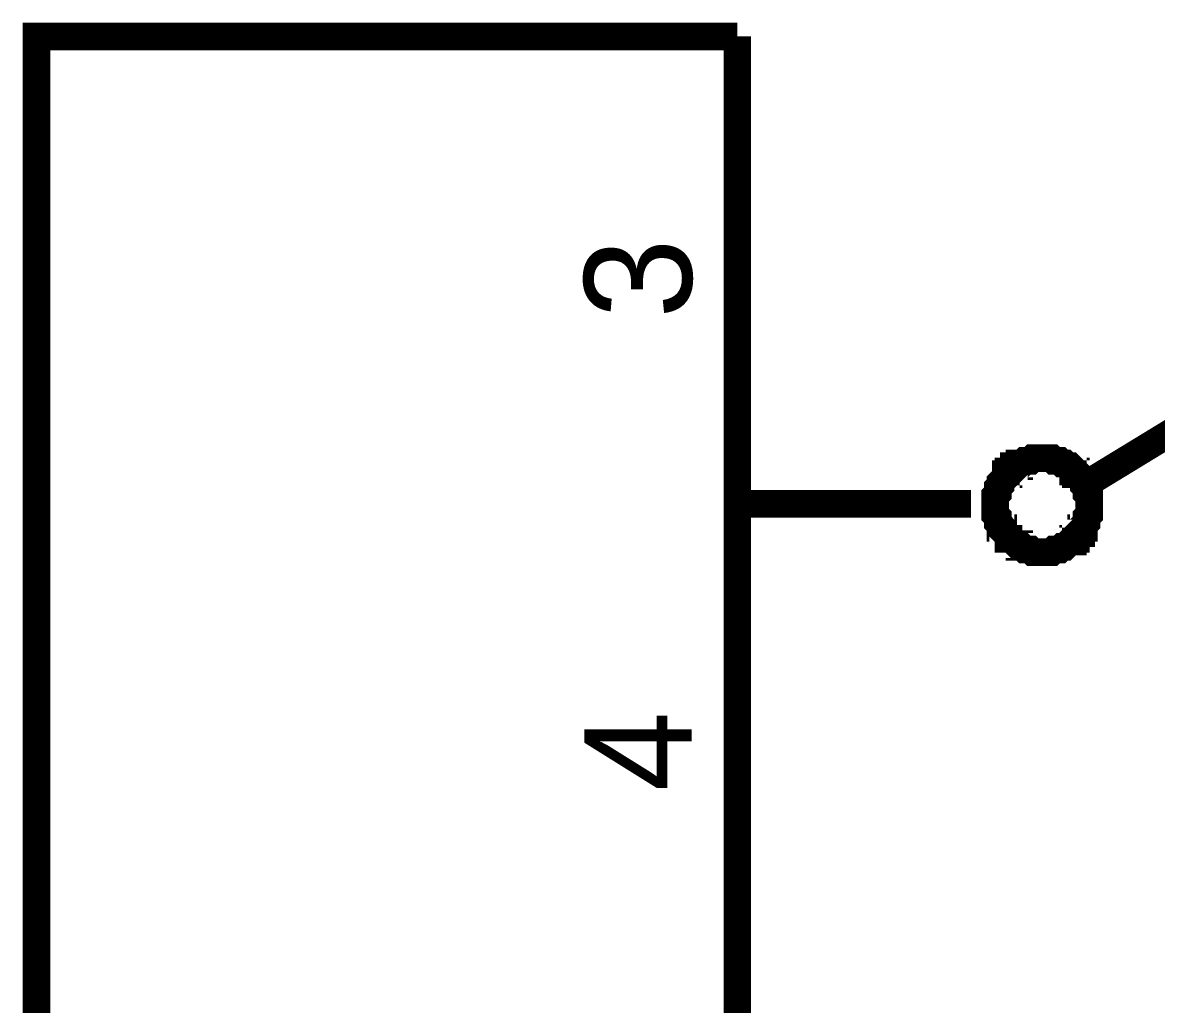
# Model space of a CAD drawing. Header units: inches. Extents: x 0 to 31.5, y 0 to 22.3.
# Drawn here: x 14.4948 to 14.9795, y 2.8859 to 3.3056 of the extents above; entities that cross this region are included whole.
import ezdxf

# ---------------------------------------------------------------- set-up
doc = ezdxf.new("R2010")
doc.units = ezdxf.units.IN
doc.header["$MEASUREMENT"] = 0
doc.layers.add('Sheet', color=255, linetype='Continuous')

msp = doc.modelspace()

# ---------------------------------------------------------------- linework, layer by layer
at = {"layer": 'Sheet'}
for points in [[(14.80036, 3.29975, 0.0118, 0.0118, 0), (14.50066, 3.29975, 0.0118, 0.0118, 0), (14.50066, 2.79899, 0.0118, 0.0118, 0), (14.80036, 2.79899, 0.0118, 0.0118, 0), (14.80036, 2.89891, 0.0118, 0.0118, 0)], [(14.80036, 3.0999, 0.0118, 0.0118, 0), (14.80036, 3.29975, 0.0118, 0.0118, 0)], [(14.80036, 3.19982, 0.0118, 0.0118, 0), (14.80036, 3.0999, 0.0118, 0.0118, 0)], [(14.80036, 3.19982, 0.0118, 0.0118, 0), (14.80036, 3.13895, 0.0118, 0.0118, 0)], [(14.95079, 3.10909, 0.0118, 0.0118, 0), (15.05069, 3.16996, 0.0118, 0.0118, 0)], [(14.9106, 3.0999, 0.0118, 0.0118, 0), (14.9106, 3.10105, 0.0118, 0.0118, 0), (14.9106, 3.1022, 0.0118, 0.0118, 0), (14.9106, 3.1022, 0.0118, 0.0118, 0), (14.9106, 3.10335, 0.0118, 0.0118, 0), (14.91175, 3.1045, 0.0118, 0.0118, 0), (14.91175, 3.10564, 0.0118, 0.0118, 0), (14.91175, 3.10679, 0.0118, 0.0118, 0), (14.91175, 3.10679, 0.0118, 0.0118, 0), (14.91289, 3.10794, 0.0118, 0.0118, 0), (14.91289, 3.10909, 0.0118, 0.0118, 0), (14.91404, 3.11024, 0.0118, 0.0118, 0), (14.91404, 3.11024, 0.0118, 0.0118, 0), (14.91519, 3.11139, 0.0118, 0.0118, 0), (14.91519, 3.11254, 0.0118, 0.0118, 0), (14.91634, 3.11254, 0.0118, 0.0118, 0), (14.91634, 3.11368, 0.0118, 0.0118, 0), (14.91749, 3.11368, 0.0118, 0.0118, 0), (14.91864, 3.11483, 0.0118, 0.0118, 0), (14.91864, 3.11598, 0.0118, 0.0118, 0), (14.91978, 3.11598, 0.0118, 0.0118, 0), (14.92093, 3.11598, 0.0118, 0.0118, 0), (14.92093, 3.11713, 0.0118, 0.0118, 0), (14.92208, 3.11713, 0.0118, 0.0118, 0), (14.92323, 3.11828, 0.0118, 0.0118, 0), (14.92438, 3.11828, 0.0118, 0.0118, 0), (14.92552, 3.11828, 0.0118, 0.0118, 0), (14.92552, 3.11828, 0.0118, 0.0118, 0), (14.92667, 3.11943, 0.0118, 0.0118, 0), (14.92782, 3.11943, 0.0118, 0.0118, 0), (14.92897, 3.11943, 0.0118, 0.0118, 0), (14.93012, 3.11943, 0.0118, 0.0118, 0), (14.93127, 3.11943, 0.0118, 0.0118, 0)], [(14.93127, 3.11943, 0.0118, 0.0118, 0), (14.93127, 3.11943, 0.0118, 0.0118, 0)], [(14.93127, 3.11943, 0.0118, 0.0118, 0), (14.93241, 3.11943, 0.0118, 0.0118, 0), (14.93356, 3.11943, 0.0118, 0.0118, 0), (14.93356, 3.11943, 0.0118, 0.0118, 0), (14.93471, 3.11943, 0.0118, 0.0118, 0), (14.93586, 3.11828, 0.0118, 0.0118, 0), (14.93701, 3.11828, 0.0118, 0.0118, 0), (14.93816, 3.11828, 0.0118, 0.0118, 0), (14.93816, 3.11828, 0.0118, 0.0118, 0), (14.9393, 3.11713, 0.0118, 0.0118, 0), (14.94045, 3.11713, 0.0118, 0.0118, 0), (14.9416, 3.11598, 0.0118, 0.0118, 0), (14.9416, 3.11598, 0.0118, 0.0118, 0), (14.94275, 3.11598, 0.0118, 0.0118, 0), (14.9439, 3.11483, 0.0118, 0.0118, 0), (14.9439, 3.11368, 0.0118, 0.0118, 0), (14.94505, 3.11368, 0.0118, 0.0118, 0), (14.94505, 3.11254, 0.0118, 0.0118, 0), (14.94619, 3.11254, 0.0118, 0.0118, 0), (14.94734, 3.11139, 0.0118, 0.0118, 0), (14.94734, 3.11024, 0.0118, 0.0118, 0), (14.94734, 3.11024, 0.0118, 0.0118, 0), (14.94849, 3.10909, 0.0118, 0.0118, 0), (14.94849, 3.10794, 0.0118, 0.0118, 0), (14.94964, 3.10679, 0.0118, 0.0118, 0), (14.94964, 3.10679, 0.0118, 0.0118, 0), (14.94964, 3.10564, 0.0118, 0.0118, 0), (14.94964, 3.1045, 0.0118, 0.0118, 0), (14.95079, 3.10335, 0.0118, 0.0118, 0), (14.95079, 3.1022, 0.0118, 0.0118, 0), (14.95079, 3.1022, 0.0118, 0.0118, 0), (14.95079, 3.10105, 0.0118, 0.0118, 0), (14.95079, 3.0999, 0.0118, 0.0118, 0)], [(14.80036, 3.0999, 0.0118, 0.0118, 0), (14.80036, 2.89891, 0.0118, 0.0118, 0)], [(14.80036, 3.0999, 0.0118, 0.0118, 0), (14.90026, 3.0999, 0.0118, 0.0118, 0)], [(14.80036, 2.99998, 0.0118, 0.0118, 0), (14.80036, 3.0999, 0.0118, 0.0118, 0)], [(14.93127, 3.07923, 0.0118, 0.0118, 0), (14.93012, 3.07923, 0.0118, 0.0118, 0), (14.92897, 3.07923, 0.0118, 0.0118, 0), (14.92782, 3.07923, 0.0118, 0.0118, 0), (14.92667, 3.07923, 0.0118, 0.0118, 0), (14.92552, 3.08038, 0.0118, 0.0118, 0), (14.92552, 3.08038, 0.0118, 0.0118, 0), (14.92438, 3.08038, 0.0118, 0.0118, 0), (14.92323, 3.08038, 0.0118, 0.0118, 0), (14.92208, 3.08153, 0.0118, 0.0118, 0), (14.92093, 3.08153, 0.0118, 0.0118, 0), (14.92093, 3.08267, 0.0118, 0.0118, 0), (14.91978, 3.08267, 0.0118, 0.0118, 0), (14.91864, 3.08382, 0.0118, 0.0118, 0), (14.91864, 3.08382, 0.0118, 0.0118, 0), (14.91749, 3.08497, 0.0118, 0.0118, 0), (14.91634, 3.08497, 0.0118, 0.0118, 0), (14.91634, 3.08612, 0.0118, 0.0118, 0), (14.91519, 3.08727, 0.0118, 0.0118, 0), (14.91519, 3.08727, 0.0118, 0.0118, 0), (14.91404, 3.08842, 0.0118, 0.0118, 0), (14.91404, 3.08957, 0.0118, 0.0118, 0), (14.91289, 3.08957, 0.0118, 0.0118, 0), (14.91289, 3.09071, 0.0118, 0.0118, 0), (14.91175, 3.09186, 0.0118, 0.0118, 0), (14.91175, 3.09301, 0.0118, 0.0118, 0), (14.91175, 3.09416, 0.0118, 0.0118, 0), (14.91175, 3.09416, 0.0118, 0.0118, 0), (14.9106, 3.09531, 0.0118, 0.0118, 0), (14.9106, 3.09646, 0.0118, 0.0118, 0), (14.9106, 3.09761, 0.0118, 0.0118, 0), (14.9106, 3.09875, 0.0118, 0.0118, 0), (14.9106, 3.0999, 0.0118, 0.0118, 0)], [(14.9106, 3.0999, 0.0118, 0.0118, 0), (14.9106, 3.0999, 0.0118, 0.0118, 0)], [(14.95079, 3.0999, 0.0118, 0.0118, 0), (14.95079, 3.09875, 0.0118, 0.0118, 0), (14.95079, 3.09761, 0.0118, 0.0118, 0), (14.95079, 3.09646, 0.0118, 0.0118, 0), (14.95079, 3.09531, 0.0118, 0.0118, 0), (14.94964, 3.09416, 0.0118, 0.0118, 0), (14.94964, 3.09416, 0.0118, 0.0118, 0), (14.94964, 3.09301, 0.0118, 0.0118, 0), (14.94964, 3.09186, 0.0118, 0.0118, 0), (14.94849, 3.09071, 0.0118, 0.0118, 0), (14.94849, 3.08957, 0.0118, 0.0118, 0), (14.94734, 3.08957, 0.0118, 0.0118, 0), (14.94734, 3.08842, 0.0118, 0.0118, 0), (14.94734, 3.08727, 0.0118, 0.0118, 0), (14.94619, 3.08727, 0.0118, 0.0118, 0), (14.94505, 3.08612, 0.0118, 0.0118, 0), (14.94505, 3.08497, 0.0118, 0.0118, 0), (14.9439, 3.08497, 0.0118, 0.0118, 0), (14.9439, 3.08382, 0.0118, 0.0118, 0), (14.94275, 3.08382, 0.0118, 0.0118, 0), (14.9416, 3.08267, 0.0118, 0.0118, 0), (14.9416, 3.08267, 0.0118, 0.0118, 0), (14.94045, 3.08153, 0.0118, 0.0118, 0), (14.9393, 3.08153, 0.0118, 0.0118, 0), (14.93816, 3.08038, 0.0118, 0.0118, 0), (14.93816, 3.08038, 0.0118, 0.0118, 0), (14.93701, 3.08038, 0.0118, 0.0118, 0), (14.93586, 3.08038, 0.0118, 0.0118, 0), (14.93471, 3.07923, 0.0118, 0.0118, 0), (14.93356, 3.07923, 0.0118, 0.0118, 0), (14.93356, 3.07923, 0.0118, 0.0118, 0), (14.93241, 3.07923, 0.0118, 0.0118, 0), (14.93127, 3.07923, 0.0118, 0.0118, 0)], [(14.95079, 3.0999, 0.0118, 0.0118, 0), (14.95079, 3.0999, 0.0118, 0.0118, 0), (14.95079, 3.0999, 0.0118, 0.0118, 0), (14.95079, 3.0999, 0.0118, 0.0118, 0), (14.95079, 3.0999, 0.0118, 0.0118, 0), (14.95079, 3.0999, 0.0118, 0.0118, 0), (14.95079, 3.0999, 0.0118, 0.0118, 0), (14.95079, 3.0999, 0.0118, 0.0118, 0), (14.95079, 3.0999, 0.0118, 0.0118, 0), (14.95079, 3.0999, 0.0118, 0.0118, 0), (14.95079, 3.0999, 0.0118, 0.0118, 0), (14.95079, 3.0999, 0.0118, 0.0118, 0), (14.95079, 3.0999, 0.0118, 0.0118, 0), (14.95079, 3.0999, 0.0118, 0.0118, 0), (14.95079, 3.0999, 0.0118, 0.0118, 0), (14.95079, 3.0999, 0.0118, 0.0118, 0), (14.95079, 3.0999, 0.0118, 0.0118, 0), (14.95079, 3.0999, 0.0118, 0.0118, 0), (14.95079, 3.0999, 0.0118, 0.0118, 0), (14.95079, 3.0999, 0.0118, 0.0118, 0), (14.95079, 3.0999, 0.0118, 0.0118, 0), (14.95079, 3.0999, 0.0118, 0.0118, 0), (14.95079, 3.0999, 0.0118, 0.0118, 0), (14.95079, 3.0999, 0.0118, 0.0118, 0), (14.95079, 3.0999, 0.0118, 0.0118, 0), (14.95079, 3.0999, 0.0118, 0.0118, 0), (14.95079, 3.0999, 0.0118, 0.0118, 0), (14.95079, 3.0999, 0.0118, 0.0118, 0), (14.95079, 3.0999, 0.0118, 0.0118, 0), (14.95079, 3.0999, 0.0118, 0.0118, 0), (14.95079, 3.0999, 0.0118, 0.0118, 0), (14.95079, 3.0999, 0.0118, 0.0118, 0), (14.95079, 3.0999, 0.0118, 0.0118, 0)], [(14.95079, 3.0999, 0.0118, 0.0118, 0), (14.95079, 3.0999, 0.0118, 0.0118, 0)], [(14.80036, 2.99998, 0.0118, 0.0118, 0), (14.80036, 3.0597, 0.0118, 0.0118, 0)]]:
    msp.add_lwpolyline(points, format="xyseb", dxfattribs=at)

# ---------------------------------------------------------------- texts
for s, p in [('3', (14.78084, 3.17915)), ('4', (14.78084, 2.97701))]:
    msp.add_text(s, height=0.04594, rotation=90, dxfattribs=at).set_placement(p)

doc.saveas('drawing.dxf')
